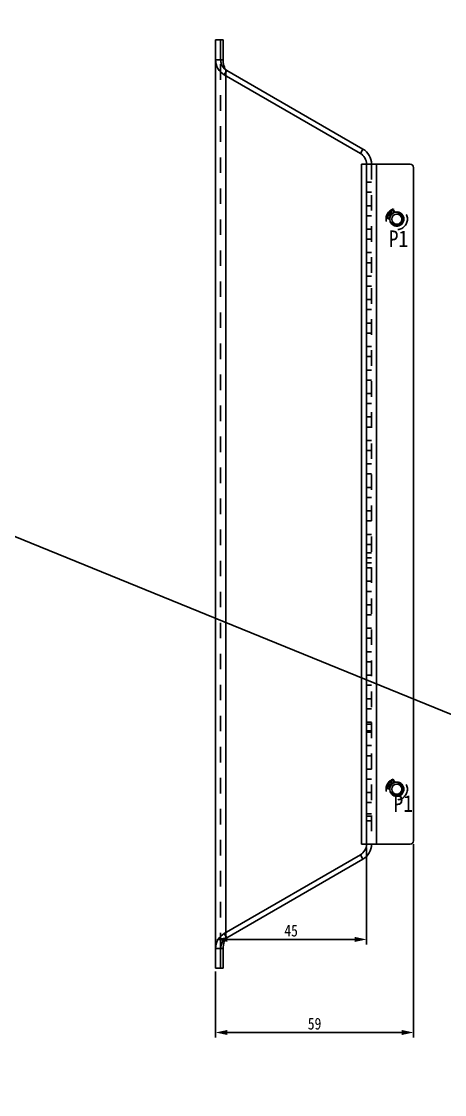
# Model space of a CAD drawing. Header units: millimetres. Extents: x -177 to 18421, y -5017 to 3255.
# Drawn here: x 9842.5 to 9968.7, y -4295.3 to -3975.3 of the extents above; entities that cross this region are included whole.
import ezdxf

# ---------------------------------------------------------------- set-up
doc = ezdxf.new("R2010")
doc.units = ezdxf.units.MM
doc.header["$LTSCALE"] = 46.255
doc.header["$PDMODE"] = 3
doc.header["$PDSIZE"] = 8
doc.linetypes.add('HIDDEN', pattern=[0.2, 0.1, -0.1])
doc.layers.get('0').update_dxf_attribs({"linetype": 'CONTINUOUS'})
doc.layers.get('Defpoints').update_dxf_attribs({"linetype": 'CONTINUOUS'})
doc.layers.add('02___PRT_ALL_AXES', color=7, linetype='CONTINUOUS')
doc.layers.add('DEFAULT_2', color=8, linetype='HIDDEN')
doc.styles.get("Standard").update_dxf_attribs({"font": 'txt', "width": 0.85})
doc.dimstyles.new('DIMSTYLE_1', dxfattribs={"dimtxt": 3.5, "dimasz": 3.5, "dimexe": 1.5, "dimexo": 1, "dimgap": 0.875, "dimtad": 1, "dimdsep": 46, "dimtxsty": 'Standard', "dimblk": '_FILLED', "dimcen": 0.09, "dimadec": 0, "dimazin": 0, "dimtp": 0.01, "dimtm": 0.01, "dimtfac": 1, "dimtofl": 0, "dimtmove": 0, "dimatfit": 3, "dimldrblk": '_FILLED', "dimfxl": 0, "dimtolj": 1, "dimarcsym": 0})

# ---------------------------------------------------------------- blocks, each defined once
blk = doc.blocks.new('_FILLED')
at = {"color": 0, "linetype": 'ByBlock'}
blk.add_solid([(0, 0), (-1, 0.214), (-1, -0.214)], dxfattribs=at)
blk = doc.blocks.new('*D46')
at = {"color": 0, "linetype": 'Continuous', "lineweight": -2, "transparency": 16777216}
for p, q in [((9945.41, -4221.63), (9945.41, -4250.55)), ((9900.41, -4256.65), (9900.41, -4247.55)), ((9941.91, -4249.05), (9903.91, -4249.05))]:
    blk.add_line(p, q, dxfattribs=at)
at = {"layer": 'Defpoints', "color": 0, "linetype": 'Continuous', "transparency": 16777216}
for p in [(9945.41, -4220.63), (9900.41, -4249.05), (9900.41, -4257.65)]:
    blk.add_point(p, dxfattribs=at)
at = {"color": 0, "linetype": 'Continuous', "lineweight": -2, "transparency": 16777216, "xscale": 3.5, "yscale": 3.5, "zscale": 3.5, "rotation": 180}
blk.add_blockref('_FILLED', (9900.41, -4249.05), dxfattribs=at)
at = {"color": 0, "linetype": 'Continuous', "lineweight": -2, "transparency": 16777216, "xscale": 3.5, "yscale": 3.5, "zscale": 3.5}
blk.add_blockref('_FILLED', (9945.41, -4249.05), dxfattribs=at)
at = {"color": 0, "linetype": 'Continuous', "transparency": 16777216, "insert": (9922.91, -4244.67), "char_height": 3.5, "width": 8.5, "attachment_point": 2}
blk.add_mtext('\\A1;45', dxfattribs=at)
blk = doc.blocks.new('*D47')
at = {"color": 0, "linetype": 'Continuous', "lineweight": -2, "transparency": 16777216}
for p, q in [((9959.41, -4220.63), (9959.41, -4278.3)), ((9900.41, -4258.65), (9900.41, -4278.3)), ((9903.91, -4276.8), (9955.91, -4276.8))]:
    blk.add_line(p, q, dxfattribs=at)
at = {"layer": 'Defpoints', "color": 0, "linetype": 'Continuous', "transparency": 16777216}
for p in [(9959.41, -4219.63), (9900.41, -4257.65), (9959.41, -4276.8)]:
    blk.add_point(p, dxfattribs=at)
at = {"color": 0, "linetype": 'Continuous', "lineweight": -2, "transparency": 16777216, "xscale": 3.5, "yscale": 3.5, "zscale": 3.5, "rotation": 180}
blk.add_blockref('_FILLED', (9900.41, -4276.8), dxfattribs=at)
at = {"color": 0, "linetype": 'Continuous', "lineweight": -2, "transparency": 16777216, "xscale": 3.5, "yscale": 3.5, "zscale": 3.5}
blk.add_blockref('_FILLED', (9959.41, -4276.8), dxfattribs=at)
at = {"color": 0, "linetype": 'Continuous', "transparency": 16777216, "insert": (9929.91, -4272.42), "char_height": 3.5, "width": 8.5, "attachment_point": 2}
blk.add_mtext('\\A1;59', dxfattribs=at)

msp = doc.modelspace()

# ---------------------------------------------------------------- linework, layer by layer
msp.add_line((3604.224, -1587.394), (12020.537, -5017.418))
at = {"color": 3, "linetype": 'Continuous'}
for p, q in [((9900.406, -4257.653), (9900.406, -3980.851)), ((9903.006, -3991.253), (9943.556, -4014.664)), ((9903.406, -4247.02), (9903.406, -3991.484)), ((9943.906, -4017.869), (9943.906, -4220.635)), ((9945.406, -4017.869), (9943.906, -4017.869)), ((9945.406, -4017.869), (9945.406, -4220.635)), ((9946.906, -4017.869), (9958.406, -4017.869)), ((9948.406, -4017.869), (9948.406, -4220.635)), ((9959.406, -4018.869), (9959.406, -4219.635)), ((9945.406, -4220.635), (9943.906, -4220.635)), ((9946.906, -4220.635), (9958.406, -4220.635)), ((9943.556, -4223.839), (9903.006, -4247.251))]:
    msp.add_line(p, q, dxfattribs=at)
at = {"color": 7, "linetype": 'Continuous'}
for p, q in [((9900.406, -3980.851), (9902.656, -3980.851)), ((9901.906, -3980.851), (9901.906, -3986.75)), ((9902.656, -3986.75), (9902.656, -3980.851)), ((9900.406, -3986.75), (9902.656, -3986.75)), ((9903.006, -3991.253), (9903.756, -3989.954)), ((9903.756, -3989.954), (9944.306, -4013.365)), ((9943.556, -4014.664), (9944.306, -4013.365)), ((9945.406, -4017.869), (9946.906, -4017.869)), ((9945.406, -4220.635), (9946.906, -4220.635)), ((9944.306, -4225.138), (9903.756, -4248.55)), ((9943.556, -4223.839), (9944.306, -4225.138)), ((9903.006, -4247.251), (9903.756, -4248.55)), ((9900.406, -4251.754), (9902.656, -4251.754)), ((9901.906, -4251.754), (9901.906, -4257.653)), ((9902.656, -4257.653), (9902.656, -4251.754)), ((9900.406, -4257.653), (9902.656, -4257.653))]:
    msp.add_line(p, q, dxfattribs=at)
at = {"color": 3, "linetype": 'Continuous'}
for centre, radius, start, end in [((9905.606, -3986.75), 5.2, 180, 240), ((9941.706, -4017.869), 3.7, 0, 60), ((9958.406, -4018.869), 1, 0, 90), ((9958.406, -4219.635), 1, 270, 0), ((9941.706, -4220.635), 3.7, 300, 0), ((9905.606, -4251.754), 5.2, 120, 180)]:
    msp.add_arc(centre, radius, start, end, dxfattribs=at)
at = {"color": 7, "linetype": 'Continuous'}
for centre, radius, start, end in [((9905.606, -3986.75), 3.7, 180, 240), ((9906.183, -3987.878), 3.336, 206.30682, 211.1349), ((9941.706, -4017.869), 5.2, 0, 60), ((9941.706, -4220.635), 5.2, 300, 0), ((9905.606, -4251.754), 3.7, 120, 180)]:
    msp.add_arc(centre, radius, start, end, dxfattribs=at)
for points, knots in [([(9903.012, -3988.932), (9902.955, -3988.778), (9902.738, -3988.07), (9902.656, -3987.324), (9902.656, -3986.75)], [0, 0, 0, 0, 0.2220826, 1, 1, 1, 1]), ([(9902.942, -4249.777), (9902.968, -4249.696), (9903.072, -4249.392), (9903.208, -4249.098), (9903.331, -4248.896)], [0, 0, 0, 0, 0.2652329, 1, 1, 1, 1]), ([(9902.656, -4251.754), (9902.656, -4251.576), (9902.68, -4250.91), (9902.794, -4250.244), (9902.942, -4249.777)], [0, 0, 0, 0, 0.266172, 1, 1, 1, 1])]:
    msp.add_open_spline(points, degree=3, knots=knots, dxfattribs=at)
msp.add_open_spline([(9903.193, -3989.356), (9903.124, -3989.219), (9903.065, -3989.076), (9903.012, -3988.932)], degree=3, dxfattribs=at)
at = {"layer": '02___PRT_ALL_AXES', "color": 8, "linetype": 'HIDDEN'}
for centre, radius in [((9954.406, -4034.252), 3.175), ((9954.406, -4034.252), 2.11), ((9954.406, -4034.252), 1.91), ((9954.406, -4204.252), 3.175), ((9954.406, -4204.252), 2.11), ((9954.406, -4204.252), 1.91)]:
    msp.add_circle(centre, radius, dxfattribs=at)
at = {"layer": '02___PRT_ALL_AXES', "color": 3, "linetype": 'Continuous'}
for centre in [(9954.406, -4034.252), (9954.406, -4204.252)]:
    msp.add_circle(centre, 2.1, dxfattribs=at)
at = {"layer": '02___PRT_ALL_AXES', "color": 7, "linetype": 'Continuous'}
for centre in [(9954.406, -4034.252), (9954.406, -4204.252)]:
    msp.add_circle(centre, 1.5, dxfattribs=at)
at = {"layer": 'DEFAULT_2', "color": 8, "linetype": 'HIDDEN'}
for p, q in [((9901.906, -4251.754), (9901.906, -3986.75)), ((9903.406, -3991.484), (9903.406, -3989.724)), ((9946.906, -4017.869), (9946.906, -4220.635)), ((9946.906, -4023.252), (9945.406, -4023.252)), ((9945.406, -4026.252), (9946.906, -4026.252)), ((9945.406, -4026.269), (9946.906, -4026.269)), ((9945.406, -4030.269), (9946.906, -4030.269)), ((9953.055, -4031.487), (9953.019, -4031.396)), ((9953.578, -4031.851), (9953.055, -4031.487)), ((9953.473, -4031.32), (9953.148, -4031.45)), ((9953.148, -4031.45), (9953.612, -4031.768)), ((9953.436, -4031.228), (9953.473, -4031.32)), ((9945.406, -4033.269), (9946.906, -4033.269)), ((9951.257, -4034.035), (9951.243, -4033.972)), ((9951.254, -4033.87), (9951.281, -4033.811)), ((9951.314, -4034.104), (9951.257, -4034.035)), ((9951.281, -4033.811), (9951.329, -4033.766)), ((9951.416, -4034.153), (9951.314, -4034.104)), ((9951.329, -4033.766), (9951.419, -4033.726)), ((9951.38, -4033.885), (9951.37, -4033.984)), ((9951.37, -4033.984), (9951.385, -4034.036)), ((9951.407, -4033.837), (9951.38, -4033.885)), ((9951.385, -4034.036), (9951.445, -4034.08)), ((9951.453, -4033.805), (9951.407, -4033.837)), ((9951.499, -4034.174), (9951.416, -4034.153)), ((9951.419, -4033.726), (9951.506, -4033.71)), ((9951.445, -4034.08), (9951.507, -4034.1)), ((9951.519, -4033.787), (9951.453, -4033.805)), ((9951.507, -4034.1), (9951.499, -4034.174)), ((9951.506, -4033.71), (9951.612, -4033.721)), ((9952.372, -4033.425), (9951.518, -4032.933)), ((9951.583, -4033.793), (9951.519, -4033.787)), ((9951.55, -4032.865), (9952.225, -4033.254)), ((9951.643, -4033.825), (9951.583, -4033.793)), ((9951.612, -4033.721), (9951.694, -4033.755)), ((9952.225, -4033.254), (9951.63, -4032.71)), ((9951.682, -4033.867), (9951.643, -4033.825)), ((9951.68, -4032.623), (9952.449, -4032.864)), ((9951.698, -4033.919), (9951.682, -4033.867)), ((9951.69, -4033.993), (9951.698, -4033.919)), ((9951.705, -4034.045), (9951.69, -4033.993)), ((9951.694, -4033.755), (9951.773, -4033.814)), ((9951.695, -4033.479), (9951.753, -4033.314)), ((9951.795, -4033.515), (9951.695, -4033.479)), ((9951.742, -4034.1), (9951.705, -4034.045)), ((9951.822, -4034.158), (9951.742, -4034.1)), ((9951.747, -4032.719), (9952.428, -4033.328)), ((9952.615, -4033.003), (9951.747, -4032.719)), ((9951.753, -4033.314), (9951.853, -4033.35)), ((9951.773, -4033.814), (9951.81, -4033.868)), ((9952.449, -4032.864), (9951.774, -4032.475)), ((9951.853, -4033.35), (9951.795, -4033.515)), ((9951.81, -4033.868), (9951.824, -4033.932)), ((9951.817, -4032.413), (9952.671, -4032.906)), ((9951.824, -4033.932), (9951.817, -4034.007)), ((9951.817, -4034.007), (9951.834, -4034.046)), ((9951.905, -4034.18), (9951.822, -4034.158)), ((9951.834, -4034.046), (9951.872, -4034.088)), ((9951.872, -4034.088), (9951.934, -4034.107)), ((9951.99, -4034.189), (9951.905, -4034.18)), ((9951.934, -4034.107), (9951.976, -4034.112)), ((9951.976, -4034.112), (9952.041, -4034.106)), ((9952.076, -4034.185), (9951.99, -4034.189)), ((9952.023, -4033.878), (9952.031, -4033.803)), ((9952.064, -4033.895), (9952.023, -4033.878)), ((9952.031, -4033.803), (9952.093, -4033.823)), ((9952.041, -4034.106), (9952.088, -4034.074)), ((9952.104, -4033.924), (9952.064, -4033.895)), ((9952.166, -4034.145), (9952.076, -4034.185)), ((9952.088, -4034.074), (9952.113, -4034.038)), ((9952.093, -4033.823), (9952.174, -4033.869)), ((9952.121, -4033.964), (9952.104, -4033.924)), ((9952.113, -4034.038), (9952.121, -4033.964)), ((9952.153, -4032.101), (9952.16, -4032.036)), ((9952.155, -4032.158), (9952.153, -4032.101)), ((9952.181, -4032.221), (9952.155, -4032.158)), ((9952.16, -4032.036), (9952.181, -4031.987)), ((9952.213, -4034.099), (9952.166, -4034.145)), ((9952.174, -4033.869), (9952.232, -4033.925)), ((9952.216, -4032.276), (9952.181, -4032.221)), ((9952.24, -4034.052), (9952.213, -4034.099)), ((9952.261, -4032.233), (9952.216, -4032.276)), ((9952.233, -4032.113), (9952.229, -4032.145)), ((9952.229, -4032.145), (9952.241, -4032.194)), ((9952.232, -4033.925), (9952.246, -4033.99)), ((9952.263, -4032.054), (9952.233, -4032.113)), ((9952.246, -4033.99), (9952.24, -4034.052)), ((9952.241, -4032.194), (9952.261, -4032.233)), ((9952.255, -4031.917), (9952.304, -4031.898)), ((9952.318, -4032.003), (9952.263, -4032.054)), ((9952.304, -4031.898), (9952.37, -4031.894)), ((9952.378, -4031.975), (9952.318, -4032.003)), ((9952.37, -4031.894), (9952.427, -4031.899)), ((9952.428, -4033.328), (9952.372, -4033.425)), ((9952.411, -4031.973), (9952.378, -4031.975)), ((9952.458, -4031.987), (9952.411, -4031.973)), ((9952.427, -4031.899), (9952.489, -4031.928)), ((9952.496, -4032.009), (9952.458, -4031.987)), ((9952.489, -4031.928), (9952.542, -4031.966)), ((9952.555, -4032.071), (9952.496, -4032.009)), ((9952.522, -4032.308), (9952.558, -4032.273)), ((9952.581, -4032.369), (9952.522, -4032.308)), ((9952.542, -4031.966), (9952.6, -4032.028)), ((9952.596, -4032.15), (9952.555, -4032.071)), ((9952.558, -4032.273), (9952.598, -4032.206)), ((9952.617, -4032.335), (9952.581, -4032.369)), ((9952.591, -4032.653), (9952.637, -4032.61)), ((9952.659, -4032.706), (9952.591, -4032.653)), ((9952.598, -4032.206), (9952.596, -4032.15)), ((9952.6, -4032.028), (9952.65, -4032.098)), ((9952.671, -4032.906), (9952.615, -4033.003)), ((9952.7, -4032.314), (9952.617, -4032.335)), ((9952.637, -4032.61), (9952.699, -4032.639)), ((9952.65, -4032.098), (9952.676, -4032.161)), ((9952.754, -4032.733), (9952.659, -4032.706)), ((9952.676, -4032.161), (9952.66, -4032.235)), ((9952.66, -4032.235), (9952.74, -4032.247)), ((9952.699, -4032.639), (9952.755, -4032.644)), ((9952.748, -4032.328), (9952.7, -4032.314)), ((9952.74, -4032.247), (9952.802, -4032.276)), ((9952.825, -4032.372), (9952.748, -4032.328)), ((9952.819, -4032.729), (9952.754, -4032.733)), ((9952.755, -4032.644), (9952.815, -4032.616)), ((9952.802, -4032.276), (9952.87, -4032.329)), ((9952.815, -4032.616), (9952.851, -4032.582)), ((9952.819, -4031.926), (9952.967, -4031.833)), ((9952.875, -4032.016), (9952.819, -4031.926)), ((9952.898, -4032.685), (9952.819, -4032.729)), ((9952.854, -4032.403), (9952.825, -4032.372)), ((9952.851, -4032.582), (9952.882, -4032.523)), ((9952.88, -4032.466), (9952.854, -4032.403)), ((9952.87, -4032.329), (9952.899, -4032.36)), ((9953.023, -4031.924), (9952.875, -4032.016)), ((9952.882, -4032.523), (9952.88, -4032.466)), ((9952.916, -4032.667), (9952.898, -4032.685)), ((9952.899, -4032.36), (9952.949, -4032.43)), ((9952.964, -4032.592), (9952.916, -4032.667)), ((9952.949, -4032.43), (9952.971, -4032.526)), ((9952.971, -4032.526), (9952.964, -4032.592)), ((9952.967, -4031.833), (9953.023, -4031.924)), ((9953.312, -4032.095), (9953.37, -4032.071)), ((9953.356, -4032.169), (9953.312, -4032.095)), ((9953.434, -4032.229), (9953.356, -4032.169)), ((9953.37, -4032.071), (9953.417, -4032.121)), ((9953.417, -4032.121), (9953.468, -4032.147)), ((9953.496, -4032.25), (9953.434, -4032.229)), ((9953.468, -4032.147), (9953.534, -4032.143)), ((9953.585, -4032.237), (9953.496, -4032.25)), ((9953.534, -4032.143), (9953.58, -4032.125)), ((9953.633, -4031.92), (9953.578, -4031.851)), ((9953.58, -4032.125), (9953.63, -4032.082)), ((9953.631, -4032.219), (9953.585, -4032.237)), ((9953.612, -4031.768), (9953.659, -4031.818)), ((9953.63, -4032.082), (9953.649, -4032.028)), ((9953.693, -4032.171), (9953.631, -4032.219)), ((9953.649, -4031.96), (9953.633, -4031.92)), ((9953.649, -4032.028), (9953.649, -4031.96)), ((9953.659, -4031.818), (9953.703, -4031.892)), ((9953.724, -4032.113), (9953.693, -4032.171)), ((9953.703, -4031.892), (9953.718, -4031.932)), ((9953.718, -4031.932), (9953.738, -4032.016)), ((9953.738, -4032.016), (9953.724, -4032.113)), ((9945.406, -4037.269), (9946.906, -4037.269)), ((9945.406, -4040.269), (9946.906, -4040.269)), ((9945.406, -4044.269), (9946.906, -4044.269)), ((9945.406, -4047.269), (9946.906, -4047.269)), ((9945.406, -4051.269), (9946.906, -4051.269)), ((9945.406, -4054.269), (9946.906, -4054.269)), ((9945.406, -4058.269), (9946.906, -4058.269)), ((9945.406, -4061.269), (9946.906, -4061.269)), ((9945.406, -4065.269), (9946.906, -4065.269)), ((9945.406, -4068.269), (9946.906, -4068.269)), ((9945.406, -4072.269), (9946.906, -4072.269)), ((9945.406, -4075.269), (9946.906, -4075.269)), ((9945.406, -4079.269), (9946.906, -4079.269)), ((9945.406, -4082.269), (9946.906, -4082.269)), ((9945.406, -4086.269), (9946.906, -4086.269)), ((9945.406, -4089.269), (9946.906, -4089.269)), ((9945.406, -4093.269), (9946.906, -4093.269)), ((9945.406, -4096.269), (9946.906, -4096.269)), ((9945.406, -4100.269), (9946.906, -4100.269)), ((9945.406, -4103.269), (9946.906, -4103.269)), ((9945.406, -4107.269), (9946.906, -4107.269)), ((9945.406, -4110.269), (9946.906, -4110.269)), ((9945.406, -4114.269), (9946.906, -4114.269)), ((9945.406, -4117.269), (9946.906, -4117.269)), ((9945.406, -4121.269), (9946.906, -4121.269)), ((9945.406, -4124.269), (9946.906, -4124.269)), ((9945.406, -4128.269), (9946.906, -4128.269)), ((9945.406, -4131.269), (9946.906, -4131.269)), ((9945.406, -4133.752), (9946.906, -4133.752)), ((9945.406, -4135.269), (9946.906, -4135.269)), ((9946.906, -4136.752), (9945.406, -4136.752)), ((9945.406, -4138.269), (9946.906, -4138.269)), ((9945.406, -4142.269), (9946.906, -4142.269)), ((9945.406, -4145.269), (9946.906, -4145.269)), ((9945.406, -4149.269), (9946.906, -4149.269)), ((9945.406, -4152.269), (9946.906, -4152.269)), ((9945.406, -4156.269), (9946.906, -4156.269)), ((9945.406, -4159.269), (9946.906, -4159.269)), ((9945.406, -4163.269), (9946.906, -4163.269)), ((9945.406, -4166.269), (9946.906, -4166.269)), ((9945.406, -4170.269), (9946.906, -4170.269)), ((9945.406, -4173.269), (9946.906, -4173.269)), ((9945.406, -4177.269), (9946.906, -4177.269)), ((9945.406, -4180.269), (9946.906, -4180.269)), ((9945.406, -4184.269), (9946.906, -4184.269)), ((9946.906, -4184.852), (9945.406, -4184.852)), ((9945.406, -4186.852), (9946.906, -4186.852)), ((9945.406, -4187.269), (9946.906, -4187.269)), ((9945.406, -4191.269), (9946.906, -4191.269)), ((9945.406, -4194.269), (9946.906, -4194.269)), ((9945.406, -4198.269), (9946.906, -4198.269)), ((9953.436, -4201.228), (9953.473, -4201.32)), ((9945.406, -4201.269), (9946.906, -4201.269)), ((9951.257, -4204.035), (9951.243, -4203.972)), ((9951.254, -4203.87), (9951.281, -4203.811)), ((9951.314, -4204.104), (9951.257, -4204.035)), ((9951.281, -4203.811), (9951.329, -4203.766)), ((9951.416, -4204.153), (9951.314, -4204.104)), ((9951.329, -4203.766), (9951.419, -4203.726)), ((9951.38, -4203.885), (9951.37, -4203.984)), ((9951.37, -4203.984), (9951.385, -4204.036)), ((9951.407, -4203.837), (9951.38, -4203.885)), ((9951.385, -4204.036), (9951.445, -4204.08)), ((9951.453, -4203.805), (9951.407, -4203.837)), ((9951.499, -4204.174), (9951.416, -4204.153)), ((9951.419, -4203.726), (9951.506, -4203.71)), ((9951.445, -4204.08), (9951.507, -4204.1)), ((9951.519, -4203.787), (9951.453, -4203.805)), ((9951.507, -4204.1), (9951.499, -4204.174)), ((9951.506, -4203.71), (9951.612, -4203.721)), ((9952.372, -4203.425), (9951.518, -4202.933)), ((9951.583, -4203.793), (9951.519, -4203.787)), ((9951.55, -4202.865), (9952.225, -4203.254)), ((9951.643, -4203.825), (9951.583, -4203.793)), ((9951.612, -4203.721), (9951.694, -4203.755)), ((9952.225, -4203.254), (9951.63, -4202.71)), ((9951.682, -4203.867), (9951.643, -4203.825)), ((9951.68, -4202.623), (9952.449, -4202.864)), ((9951.698, -4203.919), (9951.682, -4203.867)), ((9951.69, -4203.993), (9951.698, -4203.919)), ((9951.705, -4204.045), (9951.69, -4203.993)), ((9951.694, -4203.755), (9951.773, -4203.814)), ((9951.695, -4203.479), (9951.753, -4203.314)), ((9951.795, -4203.515), (9951.695, -4203.479)), ((9951.742, -4204.1), (9951.705, -4204.045)), ((9951.822, -4204.158), (9951.742, -4204.1)), ((9951.747, -4202.719), (9952.428, -4203.328)), ((9952.615, -4203.003), (9951.747, -4202.719)), ((9951.753, -4203.314), (9951.853, -4203.35)), ((9951.773, -4203.814), (9951.81, -4203.868)), ((9952.449, -4202.864), (9951.774, -4202.475)), ((9951.853, -4203.35), (9951.795, -4203.515)), ((9951.81, -4203.868), (9951.824, -4203.932)), ((9951.817, -4202.413), (9952.671, -4202.906)), ((9951.824, -4203.932), (9951.817, -4204.007)), ((9951.817, -4204.007), (9951.834, -4204.046)), ((9951.905, -4204.18), (9951.822, -4204.158)), ((9951.834, -4204.046), (9951.872, -4204.088)), ((9951.872, -4204.088), (9951.934, -4204.107)), ((9951.99, -4204.189), (9951.905, -4204.18)), ((9951.934, -4204.107), (9951.976, -4204.112)), ((9951.976, -4204.112), (9952.041, -4204.106)), ((9952.076, -4204.185), (9951.99, -4204.189)), ((9952.023, -4203.878), (9952.031, -4203.803)), ((9952.064, -4203.895), (9952.023, -4203.878)), ((9952.031, -4203.803), (9952.093, -4203.823)), ((9952.041, -4204.106), (9952.088, -4204.074)), ((9952.104, -4203.924), (9952.064, -4203.895)), ((9952.166, -4204.145), (9952.076, -4204.185)), ((9952.088, -4204.074), (9952.113, -4204.038)), ((9952.093, -4203.823), (9952.174, -4203.869)), ((9952.121, -4203.964), (9952.104, -4203.924)), ((9952.113, -4204.038), (9952.121, -4203.964)), ((9952.153, -4202.101), (9952.16, -4202.036)), ((9952.155, -4202.158), (9952.153, -4202.101)), ((9952.181, -4202.221), (9952.155, -4202.158)), ((9952.16, -4202.036), (9952.181, -4201.987)), ((9952.213, -4204.099), (9952.166, -4204.145)), ((9952.174, -4203.869), (9952.232, -4203.925)), ((9952.216, -4202.276), (9952.181, -4202.221)), ((9952.24, -4204.052), (9952.213, -4204.099)), ((9952.261, -4202.233), (9952.216, -4202.276)), ((9952.233, -4202.113), (9952.229, -4202.145)), ((9952.229, -4202.145), (9952.241, -4202.194)), ((9952.232, -4203.925), (9952.246, -4203.99)), ((9952.263, -4202.054), (9952.233, -4202.113)), ((9952.246, -4203.99), (9952.24, -4204.052)), ((9952.241, -4202.194), (9952.261, -4202.233)), ((9952.255, -4201.917), (9952.304, -4201.898)), ((9952.318, -4202.003), (9952.263, -4202.054)), ((9952.304, -4201.898), (9952.37, -4201.894)), ((9952.378, -4201.975), (9952.318, -4202.003)), ((9952.37, -4201.894), (9952.427, -4201.899)), ((9952.428, -4203.328), (9952.372, -4203.425)), ((9952.411, -4201.973), (9952.378, -4201.975)), ((9952.458, -4201.987), (9952.411, -4201.973)), ((9952.427, -4201.899), (9952.489, -4201.928)), ((9952.496, -4202.009), (9952.458, -4201.987)), ((9952.489, -4201.928), (9952.542, -4201.966)), ((9952.555, -4202.071), (9952.496, -4202.009)), ((9952.522, -4202.308), (9952.558, -4202.273)), ((9952.581, -4202.369), (9952.522, -4202.308)), ((9952.542, -4201.966), (9952.6, -4202.028)), ((9952.596, -4202.15), (9952.555, -4202.071)), ((9952.558, -4202.273), (9952.598, -4202.206)), ((9952.617, -4202.335), (9952.581, -4202.369)), ((9952.591, -4202.653), (9952.637, -4202.61)), ((9952.659, -4202.706), (9952.591, -4202.653)), ((9952.598, -4202.206), (9952.596, -4202.15)), ((9952.6, -4202.028), (9952.65, -4202.098)), ((9952.671, -4202.906), (9952.615, -4203.003)), ((9952.7, -4202.314), (9952.617, -4202.335)), ((9952.637, -4202.61), (9952.699, -4202.639)), ((9952.65, -4202.098), (9952.676, -4202.161)), ((9952.754, -4202.733), (9952.659, -4202.706)), ((9952.676, -4202.161), (9952.66, -4202.235)), ((9952.66, -4202.235), (9952.74, -4202.247)), ((9952.699, -4202.639), (9952.755, -4202.644)), ((9952.748, -4202.328), (9952.7, -4202.314)), ((9952.74, -4202.247), (9952.802, -4202.276)), ((9952.825, -4202.372), (9952.748, -4202.328)), ((9952.819, -4202.729), (9952.754, -4202.733)), ((9952.755, -4202.644), (9952.815, -4202.616)), ((9952.802, -4202.276), (9952.87, -4202.329)), ((9952.815, -4202.616), (9952.851, -4202.582)), ((9952.819, -4201.926), (9952.967, -4201.833)), ((9952.875, -4202.016), (9952.819, -4201.926)), ((9952.898, -4202.685), (9952.819, -4202.729)), ((9952.854, -4202.403), (9952.825, -4202.372)), ((9952.851, -4202.582), (9952.882, -4202.523)), ((9952.88, -4202.466), (9952.854, -4202.403)), ((9952.87, -4202.329), (9952.899, -4202.36)), ((9953.023, -4201.924), (9952.875, -4202.016)), ((9952.882, -4202.523), (9952.88, -4202.466)), ((9952.916, -4202.667), (9952.898, -4202.685)), ((9952.899, -4202.36), (9952.949, -4202.43)), ((9952.964, -4202.592), (9952.916, -4202.667)), ((9952.949, -4202.43), (9952.971, -4202.526)), ((9952.971, -4202.526), (9952.964, -4202.592)), ((9952.967, -4201.833), (9953.023, -4201.924)), ((9953.055, -4201.487), (9953.019, -4201.396)), ((9953.578, -4201.851), (9953.055, -4201.487)), ((9953.473, -4201.32), (9953.148, -4201.45)), ((9953.148, -4201.45), (9953.612, -4201.768)), ((9953.312, -4202.095), (9953.37, -4202.071)), ((9953.356, -4202.169), (9953.312, -4202.095)), ((9953.434, -4202.229), (9953.356, -4202.169)), ((9953.37, -4202.071), (9953.417, -4202.121)), ((9953.417, -4202.121), (9953.468, -4202.147)), ((9953.496, -4202.25), (9953.434, -4202.229)), ((9953.468, -4202.147), (9953.534, -4202.143)), ((9953.585, -4202.237), (9953.496, -4202.25)), ((9953.534, -4202.143), (9953.58, -4202.125)), ((9953.633, -4201.92), (9953.578, -4201.851)), ((9953.58, -4202.125), (9953.63, -4202.082)), ((9953.631, -4202.219), (9953.585, -4202.237)), ((9953.612, -4201.768), (9953.659, -4201.818)), ((9953.63, -4202.082), (9953.649, -4202.028)), ((9953.693, -4202.171), (9953.631, -4202.219)), ((9953.649, -4201.96), (9953.633, -4201.92)), ((9953.649, -4202.028), (9953.649, -4201.96)), ((9953.659, -4201.818), (9953.703, -4201.892)), ((9953.724, -4202.113), (9953.693, -4202.171)), ((9953.703, -4201.892), (9953.718, -4201.932)), ((9953.718, -4201.932), (9953.738, -4202.016)), ((9953.738, -4202.016), (9953.724, -4202.113)), ((9945.406, -4205.269), (9946.906, -4205.269)), ((9945.406, -4208.269), (9946.906, -4208.269)), ((9945.406, -4211.652), (9946.906, -4211.652)), ((9945.406, -4212.269), (9946.906, -4212.269)), ((9946.906, -4213.652), (9945.406, -4213.652)), ((9903.406, -4248.779), (9903.406, -4247.02))]:
    msp.add_line(p, q, dxfattribs=at)
for centre in [(9954.406, -4034.252), (9954.406, -4204.252)]:
    msp.add_circle(centre, 1.8, dxfattribs=at)
for centre, radius, start, end in [((9905.596, -3986.751), 3.69, 179.97375, 199.69215), ((9905.62, -3986.742), 3.716, 199.69788, 216.10471), ((9905.629, -3986.73), 3.73, 216.1788, 219.12885), ((9905.637, -3986.723), 3.741, 219.12713, 220.94561), ((9905.619, -3986.739), 3.717, 220.94163, 224.764), ((9905.603, -3986.753), 3.695, 224.78765, 233.52197), ((9905.81, -3988.1), 2.901, 211.18897, 214.04054), ((9905.611, -4251.759), 3.708, 126.49902, 139.11742), ((9905.805, -4250.4), 2.896, 145.95844, 148.70349), ((9905.634, -4251.759), 3.729, 161.2752, 179.92289), ((9905.623, -4251.758), 3.718, 159.45469, 161.22777), ((9905.608, -4251.753), 3.702, 158.29426, 159.45438), ((9905.597, -4251.75), 3.691, 147.68549, 158.27795), ((9905.62, -4251.765), 3.718, 141.45357, 147.67621), ((9905.616, -4251.762), 3.712, 139.14096, 141.45155)]:
    msp.add_arc(centre, radius, start, end, dxfattribs=at)

# ---------------------------------------------------------------- texts
at = {"color": 2, "linetype": 'Continuous', "char_height": 5, "width": 8.5, "attachment_point": 1, "line_spacing_factor": 0.9}
for insert in [(9952.038, -4037.633), (9953.472, -4206.019)]:
    msp.add_mtext('P1', dxfattribs=dict(at, insert=insert))

# ---------------------------------------------------------------- dimensions: what is measured, and where the dimension line sits
at = {"color": 2, "linetype": 'Continuous'}
dim = msp.add_linear_dim(base=(9959.406, -4276.796), p1=(9900.406, -4257.653), p2=(9959.406, -4219.635), text='59', dimstyle='DIMSTYLE_1', dxfattribs=at)
dim.commit()
dim.dimension.update_dxf_attribs({"geometry": '*D47', "text_midpoint": (9929.906, -4276.796), "dimtype": 160})
dim = msp.add_linear_dim(base=(9900.406, -4249.05), p1=(9945.406, -4220.635), p2=(9900.406, -4257.653), angle=180, text='45', dimstyle='DIMSTYLE_1', dxfattribs=at)
dim.commit()
dim.dimension.update_dxf_attribs({"geometry": '*D46', "text_midpoint": (9922.906, -4249.05), "dimtype": 160})

doc.saveas('drawing.dxf')
